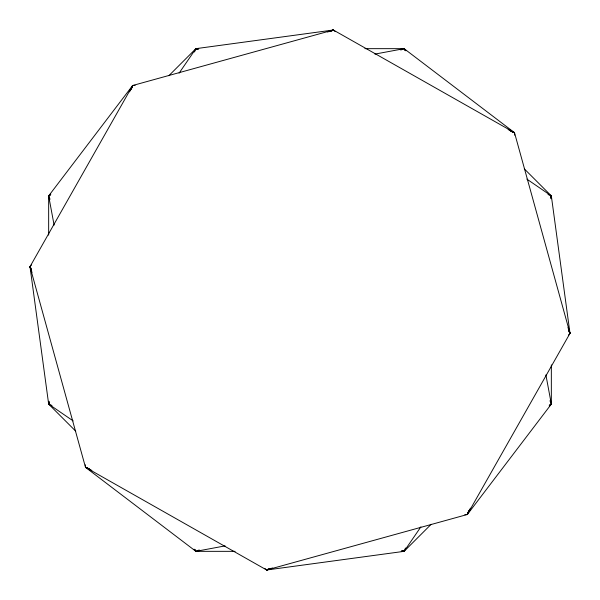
<?xml version="1.0" encoding="UTF-8"?>
<svg xmlns="http://www.w3.org/2000/svg" width="600" height="600" viewBox="0 0 600 600"><rect width="100%" height="100%" fill="white"/><g stroke="black" fill="none" stroke-linecap="round" stroke-linejoin="round"><path stroke-width="0.9" d="M48.825 401.467L48.66 404.107L75.727 431.175M551.175 198.532L551.34 195.892L524.273 168.825M48.915 401.31L48.66 404.107L73.17 420.915M551.085 198.69L551.34 195.892L526.83 179.085M48.907 402.353L48.66 404.107L51.998 405.495M551.092 197.647L551.34 195.892L548.002 194.505M48.938 402.308L48.66 404.107L30 266.663L132.653 85.508L333.337 30L514.493 132.653L570 333.337L467.347 514.493L266.663 570L85.508 467.347L30 266.663L31.642 264.72M551.062 197.692L551.34 195.892L570 333.337L568.357 335.28M49.133 402.3L48.66 404.107L48.66 401.31M132.172 87.323L132.653 85.508L135.188 85.29M464.812 514.71L467.347 514.493L467.827 512.678M550.868 197.7L551.34 195.892L551.34 198.69M131.363 88.92L132.653 85.508L48.66 195.892L48.66 235.11M551.34 364.89L551.34 404.107L467.347 514.493L468.638 511.08M131.355 88.823L132.653 85.508L129.578 91.852M470.423 508.147L467.347 514.493L468.645 511.178M194.505 51.998L195.892 48.66L333.337 30L335.28 31.642M405.495 548.002L404.107 551.34L266.663 570L264.72 568.357M130.725 89.775L132.653 85.508M467.347 514.493L469.275 510.225M179.085 73.17L195.892 48.66L198.69 48.66M420.915 526.83L404.107 551.34L401.31 551.34M49.98 194.572L48.66 195.892L54.105 225.105M168.825 75.727L195.892 48.66L198.532 48.825M431.175 524.273L404.107 551.34L401.467 551.175M550.02 405.428L551.34 404.107L545.895 374.895M49.98 194.73L48.66 195.892L50.04 199.23M550.02 405.27L551.34 404.107L549.96 400.77M50.82 194.093L48.66 195.892L50.273 194.947M549.18 405.908L551.34 404.107L549.727 405.053M50.078 194.827L48.66 195.892L50.13 194.812M549.923 405.173L551.34 404.107L549.87 405.188M331.718 30.945L333.337 30L327.51 32.025M272.49 567.975L266.663 570L268.282 569.055M331.673 30.75L333.337 30L328.957 31.65M271.043 568.35L266.663 570L268.327 569.25M330.892 31.065L333.337 30M266.663 570L269.108 568.935M400.77 50.04L404.107 48.66L514.493 132.653L514.71 135.188M199.23 549.96L195.892 551.34L85.508 467.347L85.29 464.812M374.895 54.105L404.107 48.66L405.428 49.98M225.105 545.895L195.892 551.34L194.572 550.02M364.89 48.66L404.107 48.66L405.27 49.98M235.11 551.34L195.892 551.34L194.73 550.02M198.69 48.915L195.892 48.66L197.7 49.133M401.31 551.085L404.107 551.34L402.3 550.868M197.647 48.907L195.892 48.66L197.692 48.938M402.353 551.092L404.107 551.34L402.308 551.062M512.678 132.172L514.493 132.653L508.147 129.578M91.852 470.423L85.508 467.347L87.323 467.827M511.08 131.363L514.493 132.653L510.225 130.725M89.775 469.275L85.508 467.347L88.92 468.638M511.178 131.355L514.493 132.653M85.508 467.347L88.823 468.645M405.908 50.82L404.107 48.66L405.053 50.273M194.093 549.18L195.892 551.34L194.947 549.727M405.173 50.078L404.107 48.66L405.188 50.13M194.827 549.923L195.892 551.34L194.812 549.87M569.055 331.718L570 333.337L567.975 327.51M32.025 272.49L30 266.663L30.945 268.282M569.25 331.673L570 333.337L568.35 328.957M31.65 271.043L30 266.663L30.75 268.327M568.935 330.892L570 333.337M30 266.663L31.065 269.108"/></g></svg>
